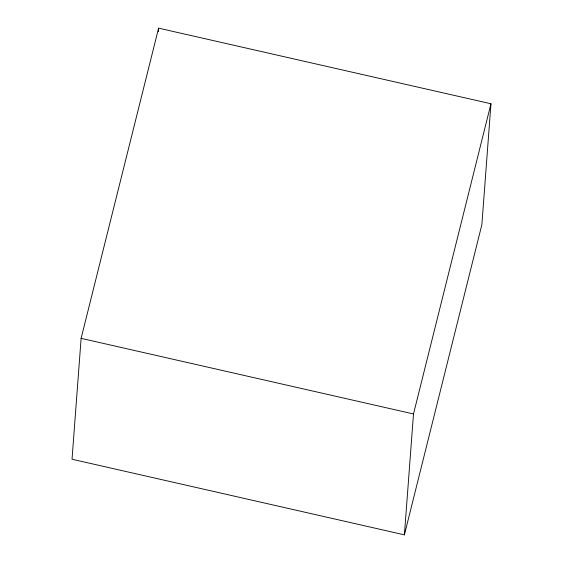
<?xml version="1.0" encoding="UTF-8"?>
<svg xmlns="http://www.w3.org/2000/svg" width="563" height="563" viewBox="0 0 563 563"><rect width="100%" height="100%" fill="white"/><g stroke="black" fill="none" stroke-linecap="round" stroke-linejoin="round"><path stroke-width="0.84" d="M81.121 338.349L72.036 459.239L404.403 534.85L481.879 224.651L490.964 103.761L158.597 28.15L81.121 338.349L413.495 413.96L404.403 534.85M158.33 31.655L158.597 28.15M413.495 413.96L490.964 103.761"/></g></svg>
